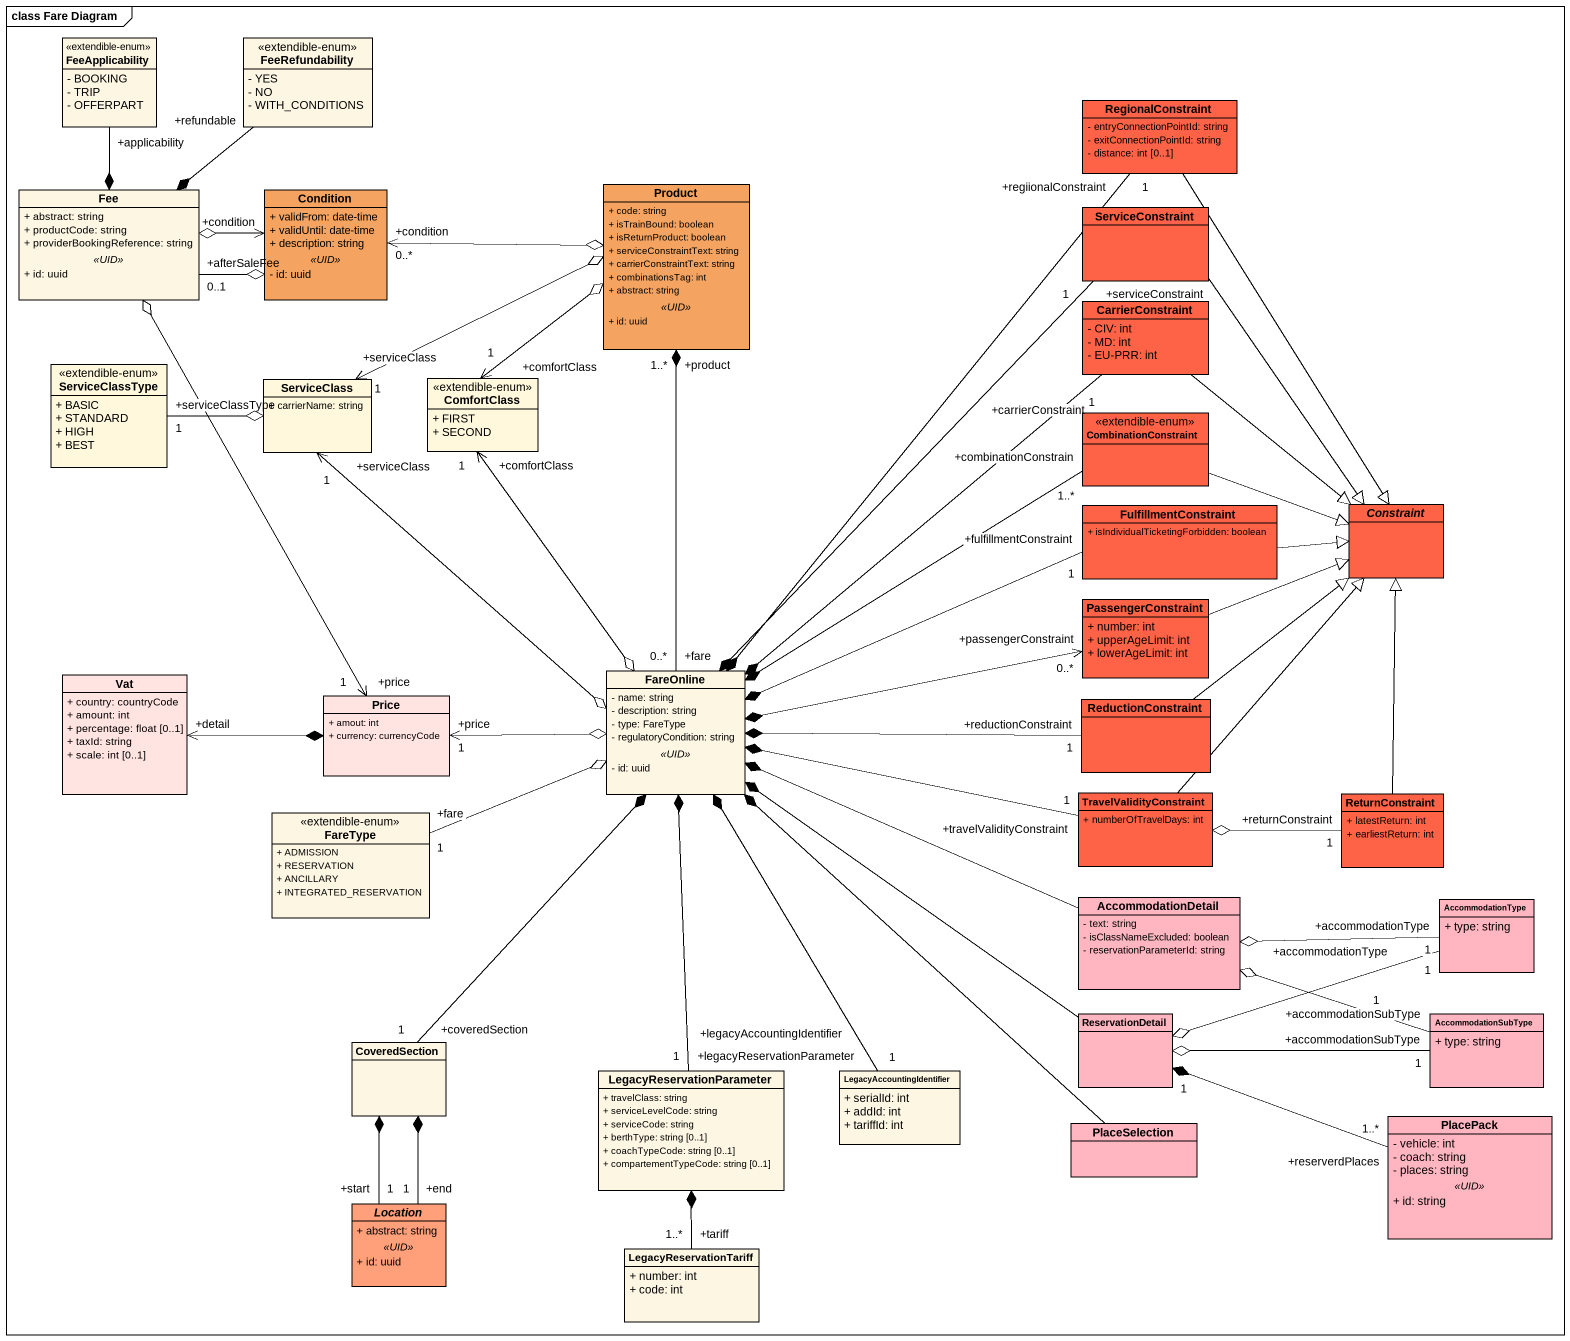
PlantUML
@startuml
mainframe class Fare Diagram
hide circle
hide empty members
skinparam classAttributeIconSize 0
class FeeApplicability <<extendible-enum>> {
  - BOOKING
  - TRIP
  - OFFERPART
}
class FeeRefundability <<extendible-enum>> {
  - YES
  - NO
  - WITH_CONDITIONS
}
class RegionalConstraint #FF6347 {
  - entryConnectionPointId: string
  - exitConnectionPointId: string
  - distance: int [0..1]
}
class Fee {
  + abstract: string
  + productCode: string
  + providerBookingReference: string
  .. <<UID>> ..
  + id: uuid
}
class Condition #F4A460 {
  + validFrom: date-time
  + validUntil: date-time
  + description: string
  .. <<UID>> ..
  - id: uuid
}
class Product #F4A460 {
  + code: string
  + isTrainBound: boolean
  + isReturnProduct: boolean
  + serviceConstraintText: string
  + carrierConstraintText: string
  + combinationsTag: int
  + abstract: string
  .. <<UID>> ..
  + id: uuid
}
class ServiceConstraint #FF6347
class CarrierConstraint #FF6347 {
  - CIV: int
  - MD: int
  - EU-PRR: int
}
class ServiceClassType <<extendible-enum>> #FFF8DC {
  + BASIC
  + STANDARD
  + HIGH
  + BEST
}
class ServiceClass #FFF8DC {
  + carrierName: string
}
class ComfortClass <<extendible-enum>> #FFF8DC {
  + FIRST
  + SECOND
}
class CombinationConstraint <<extendible-enum>> #FF6347
class FulfillmentConstraint #FF6347 {
  + isIndividualTicketingForbidden: boolean
}
abstract class Constraint #FF6347
class PassengerConstraint #FF6347 {
  + number: int
  + upperAgeLimit: int
  + lowerAgeLimit: int
}
class Vat #FFE4E1 {
  + country: countryCode
  + amount: int
  + percentage: float [0..1]
  + taxId: string
  + scale: int [0..1]
}
class Price #FFE4E1 {
  + amout: int
  + currency: currencyCode
}
class FareOnline {
  - name: string
  - description: string
  - type: FareType
  - regulatoryCondition: string
  .. <<UID>> ..
  - id: uuid
}
class ReductionConstraint #FF6347
class TravelValidityConstraint #FF6347 {
  + numberOfTravelDays: int
}
class ReturnConstraint #FF6347 {
  + latestReturn: int
  + earliestReturn: int
}
class FareType <<extendible-enum>> {
  + ADMISSION
  + RESERVATION
  + ANCILLARY
  + INTEGRATED_RESERVATION
}
class AccommodationDetail #FFB6C1 {
  - text: string
  - isClassNameExcluded: boolean
  - reservationParameterId: string
}
class AccommodationType #FFB6C1 {
  + type: string
}
class CoveredSection
class ReservationDetail #FFB6C1
class AccommodationSubType #FFB6C1 {
  + type: string
}
class LegacyReservationParameter {
  + travelClass: string
  + serviceLevelCode: string
  + serviceCode: string
  + berthType: string [0..1]
  + coachTypeCode: string [0..1]
  + compartementTypeCode: string [0..1]
}
class LegacyAccountingIdentifier {
  + serialId: int
  + addId: int
  + tariffId: int
}
class PlaceSelection #FFB6C1
class PlacePack #FFB6C1 {
  - vehicle: int
  - coach: string
  - places: string
  .. <<UID>> ..
  + id: string
}
abstract class Location #FFA07A {
  + abstract: string
  .. <<UID>> ..
  + id: uuid
}
class LegacyReservationTariff {
  + number: int
  + code: int
}
FeeApplicability "+applicability" --* Fee
FeeRefundability "+refundable" --* Fee
RegionalConstraint --|> Constraint
RegionalConstraint "+regiionalConstraint\n1" --* FareOnline
Fee "+afterSaleFee\n0..1" -right-o Condition
Condition "+condition" <-left-o Fee
Condition "+condition\n0..*" <-right-o Product
ServiceConstraint --|> Constraint
ServiceConstraint "+serviceConstraint\n1" --* FareOnline
CarrierConstraint --|> Constraint
CarrierConstraint "+carrierConstraint\n1" --* FareOnline
ServiceClassType "+serviceClassType\n1" -right-o ServiceClass
ServiceClass "+serviceClass\n1" <-right-o Product
ServiceClass "+serviceClass\n1" <--o FareOnline
ComfortClass "+comfortClass\n1" <-up-o Product
ComfortClass "+comfortClass\n1" <--o FareOnline
CombinationConstraint -right-|> Constraint
CombinationConstraint "+combinationConstrain\n1..*" --* FareOnline
FulfillmentConstraint -right-|> Constraint
FulfillmentConstraint "+fulfillmentConstraint\n1" -left-* FareOnline
PassengerConstraint -right-|> Constraint
PassengerConstraint "+passengerConstraint\n0..*" <-left-* FareOnline
Vat "+detail" <-right-* Price
Price "+price\n1" <-up-o Fee
Price "+price\n1" <-right-o FareOnline
FareOnline "+fare\n0..*" -up-* "+product\n1..*" Product
FareOnline o-left- "+fare\n1" FareType
ReductionConstraint -up-|> Constraint
ReductionConstraint "+reductionConstraint\n1" -left-* FareOnline
TravelValidityConstraint -up-|> Constraint
TravelValidityConstraint "+travelValidityConstraint\n1" -left-* FareOnline
ReturnConstraint -up-|> Constraint
ReturnConstraint "+returnConstraint\n1" -left-o TravelValidityConstraint
AccommodationDetail -left-* FareOnline
AccommodationType "+accommodationType\n1" -left-o AccommodationDetail
AccommodationType "+accommodationType\n1" -left-o ReservationDetail
CoveredSection "+coveredSection\n1" -up-* FareOnline
ReservationDetail -up-* FareOnline
AccommodationSubType "+accommodationSubType\n1" -left-o AccommodationDetail
AccommodationSubType "+accommodationSubType\n1" -left-o ReservationDetail
LegacyReservationParameter "+legacyReservationParameter\n1" -up-* FareOnline
LegacyAccountingIdentifier "+legacyAccountingIdentifier\n1" -up-* FareOnline
PlaceSelection -up-* FareOnline
PlacePack "+reserverdPlaces\n1..*" -left-* "1" ReservationDetail
Location "+end\n1" -up-* CoveredSection
Location "+start\n1" -up-* CoveredSection
LegacyReservationTariff "+tariff\n1..*" -up-* LegacyReservationParameter
@enduml
